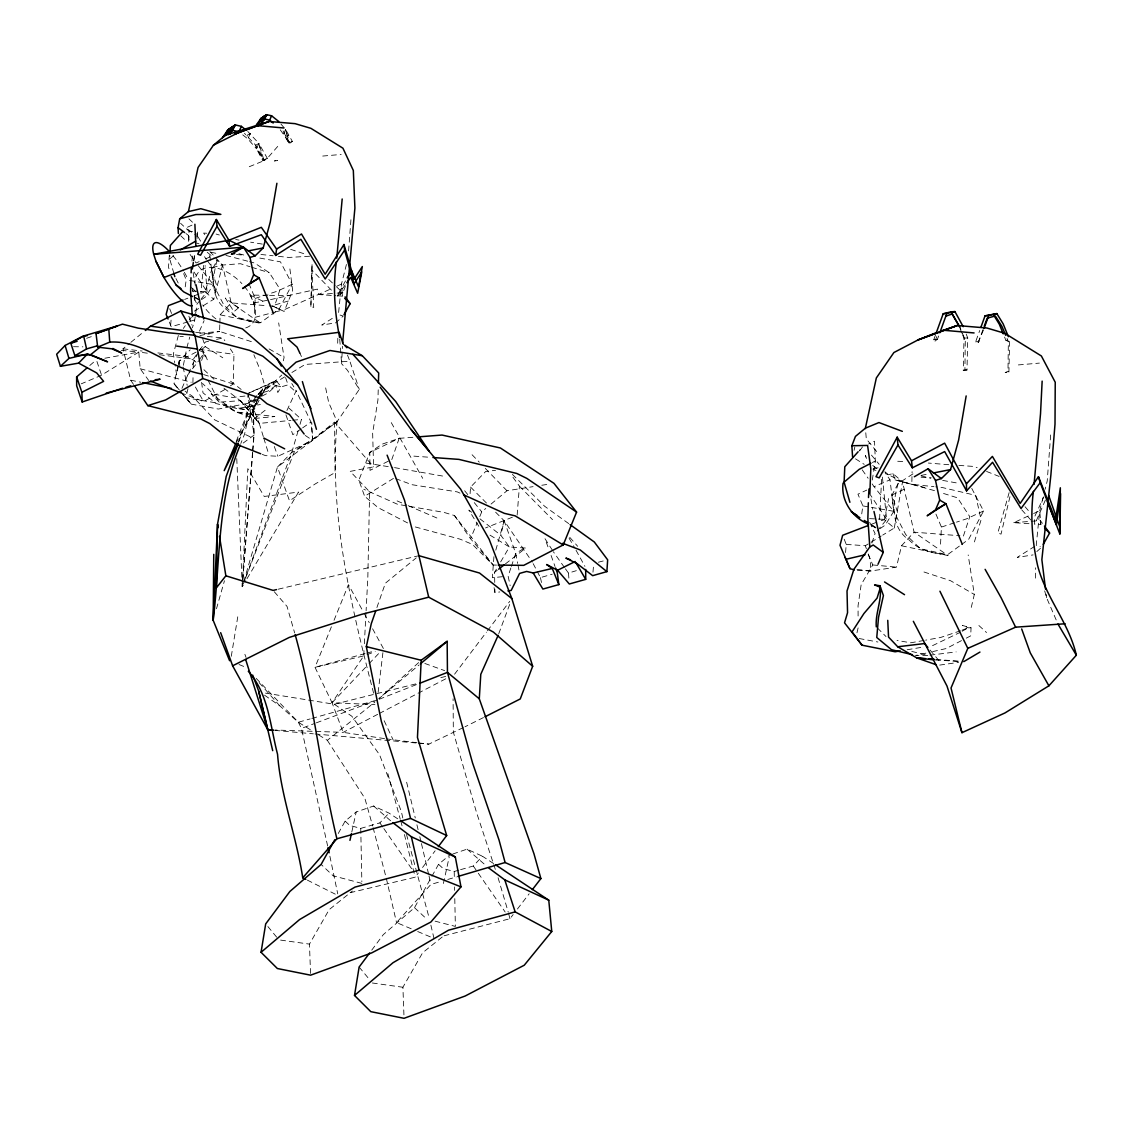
<?xml version="1.0" encoding="UTF-8"?>
<svg xmlns="http://www.w3.org/2000/svg" width="1133" height="1133" viewBox="0 0 1133 1133"><rect width="100%" height="100%" fill="white"/><g stroke="black" fill="none" stroke-linecap="round" stroke-linejoin="round"><path stroke-width="0.75" stroke-dasharray="5 3.75" d="M962.682 335.014L963.999 338.215L963.277 370.576L964.919 369.854L965.288 340.084L959.948 327.38M1004.56 337.067L1005.863 340.282L1009.645 339.886L1008.922 372.021L1007.988 371.242L1008.356 341.472L1007.053 338.413M192.922 382.685L193.092 374.272M193.233 367.531L193.403 359.119L198.388 351.995L191.095 367.559M934.47 490.631L911.81 484.329L912.093 471.668M963.277 370.576L967.001 369.995L967.724 337.861L965.132 331.459M230.41 385.829L233.228 383.96L233.95 354.36L230.296 348.879M337.691 343.242L337.818 338.172M1035.406 578.142L1035.661 567.803M310.881 306.434L312.071 263.677L310.881 306.434L313.714 307.468L311.986 270.164L332.323 291.082M378.224 389.823L377.94 399.921L372.644 432.962L373.593 466.867L350.182 471.385L369.627 491.821L367.828 577.603L366.101 610.673M219.802 324.803L219.59 331.445L253.141 342.208M219.859 323.132L220.114 314.832L231.189 302.908L267.558 305.74M325.653 387.883L328.697 402.541L337.096 421.618C328.74 514.184 351.074 605.645 373.975 694.614M971.052 627.809L968.163 627.795L962.328 625.43L971.052 627.809L970.712 635.854L963.05 639.819M173.887 273.45L169.738 258.947L169.879 255.576M242.108 583.169L242.25 586.682L277.458 467.051L337.096 421.618L359.274 389.44L347.548 370.406L341.614 363.707L342.449 346.231M881.601 479.301L879.477 521.194L884.406 519.679L894.277 528.02L882.692 535.102M254.401 313.402L255.194 298.404L248.623 282.853M384.54 738.617L343.172 732.357L332.04 702.687L363.735 655.922L364.005 650.696M364.373 643.742L366.001 612.415M940.532 544.152L941.424 527.057L935.943 514.07M188.418 241.357L189.069 231.274L180.572 223.272M348.596 250.917L351.088 217.522M470.082 493.662L470.563 487.091L485.703 471.455L495.546 470.351M1050.659 434.945L1047.218 480.987L1045.136 489.244M252.517 452.549L242.25 586.682L245.833 580.677M252.645 450.778L253.99 433.132L253.466 409.99L259.344 396.408M493.931 556.671L492.345 577.703L504.624 576.485M252.716 452.69L242.25 586.682L244.799 580.096M252.843 450.92L254.089 435.058L252.617 408.347L258.14 399.864M517.158 515.062L519.41 486.156L511.167 474.769M170.658 325.086L171.21 318.543M845.558 552.564L846.252 544.406L843.858 538.317M592.97 572.165L593.593 565.169M203.586 265.405L200.796 293.249L205.115 291.917L212.338 267.558L207.41 260.774M191.973 261.057L192.652 254.274M169.341 255.038L168.505 267.133L169.893 271.92M378.125 692.419L382.982 652.056M197.057 236.726L197.666 232.053M199.974 300.415L196.944 304.126L194.734 319.973L192.412 327.805M185.217 286.819L186.209 279.823L183.135 272.472M861.731 513.872L862.864 505.899L857.964 494.172L866.759 490.093M193.587 260.774L194.593 254.132M193.899 260.76L194.989 253.976M872.283 480.01L875.342 460.989L874.52 441.233L868.558 444.009M231.288 656.304L238.001 615.346M912.957 473.877L898.129 483.536C892.563 502.698 890.184 527.426 909.261 540.073C919.217 550.695 933.564 553.598 947.485 554.759L960.175 545.511M894.277 528.02L902.534 481.822L892.889 473.552L888.484 474.769L881.956 472.319M178.278 366.129L176.635 374.754L174.992 364.344M178.603 364.401L179.269 360.945L190.16 349.842M183.362 365.336L186.534 349.375M884.406 519.679L888.598 498.562M351.797 832.004L356.201 811.95L373.621 806.016L388.973 813.097L397.697 818.791M443.4 883.499L449.263 856.76M247.886 397.329L248.835 393.066L276.041 380.518L281.196 386.863L288.079 384.852L294.778 391.012M854.07 450.353L854.82 447.053M257.616 399.949L246.952 423.714L244.586 434.081L240.805 443.499M505.417 563.894L525.797 548.046L509.397 546.97L500.814 535.243L504.171 520.755L494.215 510.785M178.136 365.803L173.986 383.648L178.377 388.945M178.518 364.189L179.269 360.945L196.151 352.08M857.44 570.395L871.008 570.975L896.5 567.137L901.486 545.766L914.09 532.184L959.892 535.739M283.307 360.804L284.071 357.561L278.676 322.905M971.278 607.387L974.323 594.443L968.177 554.958M187.965 388.746L185.812 397.74L191.35 404.155L218.386 409.055L248.056 403.334L258.891 397.711M856.959 632.766L858.177 627.654M346.429 264.485L341.472 284.071L338.413 314.507L343.214 316.093L335.665 322.848L321.772 325.044L334.249 317.141M1043.054 497.514L1039.712 510.728L1036.228 545.398L1040.321 546.743M203.317 305.655L213.783 299.239L222.535 265.037L209.902 251.554M214.732 292.994L216.7 285.587L211.829 270.249L217.168 260.208C212.282 277.019 210.186 298.73 226.94 309.833C235.678 319.166 248.283 321.701 260.505 322.721L279.072 309.21L292.187 284.27L280.432 261.822L257.857 257.715M895.353 520.897L897.591 512.47L892.039 494.979L898.129 483.536M178.363 335.439L173.363 353.935L174.723 362.617M186.846 347.789L189.735 337.124M1009.121 492.628L997.819 532.949L1001.034 534.125L1009.97 496.665L1012.321 499.299M216.46 608.761L224.447 580.747M495.787 550.142L504.171 520.755L532.368 562.095M298.078 430.979L291.762 452.449L242.25 586.682L247.815 468.665L264.23 496.452L298.546 492.076L246.725 579.175M300.018 424.365L301.477 419.408L289.014 408.163M974.408 541.914L981.093 519.764L975.683 495.362L942.486 487.572L935.674 486.85M257.163 398.915L248.835 409.268L238.567 441.587M963.418 536.022L969.777 516.676L957.555 497.854L941.07 492.699M510.841 568.015L508.136 576.145L510.147 585.69M511.38 566.401L515.713 553.4L504.171 520.755M871.9 543.033L875.087 533.572L869.308 521.548M201.603 360.464L204.351 352.547L199.196 347.42M376.907 607.529L385.347 583.24L416.222 557.875M938.648 335.991L937.473 339.22L935.051 341.231L933.748 339.801L935.518 334.929M983.501 329.93L978.133 342.619L975.612 341.869L979.733 330.482M238.822 441.686L243.043 430.087L258.834 396.791M978.133 342.619L982.991 329.561M498.747 633.715L510.062 603.379M935.051 341.231L936.878 336.331M345.508 280.899L337.11 296.01L342.888 292.852L345.324 286.408M245.422 578.453L294.325 451.755L314.379 438.117L334.589 422.085L373.593 466.867M236.216 441.417L248.835 409.268M331.402 626.79L315.016 667.309L332.04 702.687L374.924 704.627M334.037 620.303L348.454 584.656L363.438 612.032M496.523 565.084L493.124 565.055L470.521 538.685L477.135 522.894M479.769 516.577L481.752 511.833L485.745 508.505M181.946 388.35L190.358 369.117M259.995 394.893L262.601 388.86L246.852 408.347L246.952 423.714M1045.405 500.035L1034.741 524.338L1034.273 517.469L1043.89 496.721M277.712 146.426L267.317 158.337L264.102 160.631L262.601 160.249L256.497 148.805L258.876 143.424L247.773 131.442M292.356 141.398L289.793 143.225L285.601 129.459L283.703 133.765L288.589 142.928L292.356 141.398L285.601 129.459L278.76 121.514M199.479 331.105L204.11 320.639M258.338 398.363L262.601 388.86L259.584 395.205M286.918 410.5L296.152 390.786L291.804 383.521M971.76 488.408L983.571 510.969L968.644 539.365L961.591 544.491M235.905 443.3L260.505 397.796M261.341 396.253L265.504 388.562L284.581 376.949M338.271 833.491L345.126 821.113L356.201 811.95M371.737 950.148L383.28 934.654L414.508 907.675L431.078 877.763M431.914 876.276L438.542 864.309L449.631 855.089M310.541 973.445L309.465 944.115L329.151 909.657L352.335 891.048M403.929 1014.871L402.909 987.254L422.595 952.796L444.448 935.207M494.739 582.461L494.54 572.349L497.16 567.874M500.659 561.897L509.397 546.97L488.337 534.139M868.19 554.065L872.764 564.942L861.165 584.642L858.049 605.787L858.12 619.241M259.06 398.448L265.504 388.562L260.647 371.128L253.863 354.742M199.635 359.43L204.351 352.547L199.224 350.465M199.38 350.579L205.356 342.024L208.571 341.274M859.621 450.948L862.581 446.784L859.253 450.523M183.334 328.457L185.316 325.667M189.296 320.072L191.293 317.282M337.11 296.01L345.891 284.057M350.097 892.719L415.202 877.197L418.346 873.033M422.552 867.481L435.143 850.812M454.574 674.192L486.397 632.186M487.445 630.784L509.723 601.382M444.108 935.787L509.963 918.707L513.164 914.558M517.427 909.02L529.153 893.795M187.398 375.335L191.505 370.052M192.525 368.735L198.686 360.804M258.211 397.612L265.504 388.562M200.98 299.183L207.042 291.762L205.101 265.462M877.183 531.023L886.601 519.495L882.295 475.818M411.18 928.763L396.522 922.559L430.908 884.448L441.034 881.46M345.126 821.113L349.729 825.433L360.747 828.393L379.881 822.884L388.973 813.097M460.579 869.662L473.311 866.023L482.417 856.236L494.045 863.828M332.04 702.687L367.885 664.915M369.075 663.655L379.824 652.325M246.852 408.347L255.392 399.963M260.278 395.176L281.777 375.037M248.835 393.066L270.829 383.521L275.942 385.602L277.797 392.5L281.196 386.863L275.942 385.602L268.181 392.896L260.434 396.904M418.629 662.593L378.861 698.735L419.054 664.986M1036.78 551.601L1040.462 548.301M248.056 403.334L256.908 395.629M258.168 394.525L270.829 383.521L276.041 380.518M89.79 365.506L96.376 359.784M169.738 258.947L175.034 254.458M491.056 504.072L506.975 490.759L533.091 486.638M202.467 337.988L205.229 346.599L201.192 349.927L207.353 359.968L204.351 352.547M133.538 384.427L130.677 380.192L123.001 348.808L129.559 343.412M130.862 342.336L143.976 331.572M318.642 734.906L327.338 740.331L374.853 702.092M494.54 572.349L497.26 570.239M263.309 436.573L259.259 423.402L252.857 415.485L235.933 411.945L211.163 393.647L219.221 402.173L235.933 411.945L254.543 418.488L268.068 408.007M243.156 443.06L254.089 435.058L247.83 394.638M337.096 421.618L315.569 437.409L291.762 452.449L277.458 467.051L289.496 500.786L315.555 483.734L335.056 472.574L334.589 422.085M301.208 428.855L292.81 434.704L285.502 413.531M302.596 427.892L310.98 422.043L296.152 390.786M201.617 299.565L205.852 296.662L213.358 284.581L210.044 256.908L207.466 252.617M880.086 528.601L885.241 525.075L893.781 511.309L890.014 479.797L885.085 472.758M275.942 385.602L267.884 391.069L258.451 393.887M224.773 389.568L203.614 401.578L182.611 393.491M1034.769 546.318L1017.264 557.408L1033.098 554.901M412.879 437.296L399.17 438.344L381.892 444.249L369.783 452.449L358.864 480.165L364.642 496.311L394.072 478.013M147.332 353.17L138.807 352.066L101.248 375.363L81.264 383.818M194.352 311.136L201.83 306.561M846.252 544.406L865.315 545.724L869.662 543.075M871.107 542.183L881.247 535.994M291.917 372.488L305.131 364.444L349.856 361.186L359.274 389.44M523.347 548.783L515.713 553.4L517.654 563.398M960.699 632.101L933.025 645.413L929.584 645.98M962.2 631.237L968.163 627.795L962.03 630.203M377.686 714.328L343.172 732.357L274.809 730.006M379.258 713.507L446.728 678.285M961.52 640.612L946.211 648.543L932.643 651.617M872.41 462.505L875.342 460.989M483.479 717.557L464.983 726.791M1007.988 371.242L1005.141 372.63L1008.922 372.021M418.36 743.177L428.855 744.126L463.411 727.542M904.205 489.258L892.039 494.979L893.597 511.224L905.706 534.521L920.407 548.698L947.485 554.759M191.959 225.141L185.968 227.917L195.343 234.871M292.187 284.27L277.231 291.209L267.785 294.297M983.571 510.969L966.534 518.857L956.493 522.143M284.978 309.394L332.493 288.207M336.983 286.139L341.472 284.071L342.492 296.152L337.393 295.812M1029.005 523.687L1013.766 522.667L1032.078 514.24M1033.608 513.532L1039.712 510.728L1040.873 524.494L1035.789 524.154M262.304 454.39L265.49 455.636L277.897 456.259L312.694 440.44L311.773 422.779M512.385 517.215L485.519 527.95M199.167 261.624L196.066 262.969L189.438 253.565M205.385 258.933L210.044 256.908M872.113 483.89L874.081 486.694L890.014 479.797M249.274 166.707L264.102 160.631L258.876 143.424L255.661 145.208L256.497 148.805L264.102 160.631L255.661 145.208L244.445 133.297M379.201 699.259L418.204 683.907M960.487 630.798L940.475 637.511L925.619 640.145M184.637 299.424L187.866 298.191M194.338 295.727L199.181 293.872M871.475 524.253L876.276 522.412M367.007 654.69L375.207 651.617M327.649 845.997L301.477 728.392L314.705 723.449M316.362 722.826L377.572 699.911M86.59 338.3L92.764 336.133M452.803 854.013L467.065 849.155L482.417 856.236M255.194 298.404L266.213 294.807M941.424 527.057L954.822 522.695M565.424 568.823L568.483 573.071L576.329 570.664M447.776 879.463L456.202 876.97M288.405 300.996L271.906 305.797L284.142 311.448L292.654 290.53L289.793 268.054M533.176 563.653L540.441 577.618L552.224 574.19M188.007 321.899L171.196 326.729L168.675 320.568M189.693 321.418L194.734 319.973L192.284 315.88M438.542 864.309L443.173 868.572L454.206 871.489L458.992 870.116M264.541 695.18L279.752 705.802L298.347 722.245L310.145 718.917M311.83 718.435L374.202 700.86M365.053 653.585L315.016 667.309L363.735 655.922M366.724 653.118L373.394 651.291M255.024 317.339L273.35 312.481M275.022 312.028L281.692 310.272L273.818 306.476M598.38 562.209L604.569 560.623M308.558 700.095L334.362 704.273L418.516 683.213M440.836 677.633L445.991 676.344M212.338 267.558L222.535 265.037L240.394 263.706L250.039 266.722M270.518 299.636L317.382 289.113L318.699 294.552L335.694 295.699M278.265 589.188L418.913 555.68M216.587 339.418L222.989 337.931L224.816 340.665M925.859 653.146L915.676 655.455L928.253 655.398L908.793 650.71M199.918 335.58L219.59 331.445L197.397 333.456M267.756 295.302L250.195 295.09L253.778 303.007L268.847 299.976M921.214 475.378L928.125 474.019M104.859 358.24L138.807 352.066L140.18 368.749L148.706 380.433M923.976 640.442L910.776 642.793L897.024 640.442M201.617 382.331L202.991 392.811L215.907 403.532L237.151 408.588L260.349 404.523M873.175 468.694L878.217 467.802M907.179 649.747L922.687 647.141M975.612 341.869L979.394 341.245M541.801 485.264L548.769 484.173M933.748 339.801L937.473 339.22M939.682 665.099L958.603 662.366M494.073 587.616L494.937 592.573L499.809 591.95M929.995 655.186L956.11 651.9M244.94 396.054L232.846 397.471L213.231 394.114L202.58 383.492M967.724 337.861L963.999 338.215L965.288 340.084M254.543 418.488L274.809 416.547L235.933 411.945L224.674 404.594L246.031 409.749L237.151 408.588M208.047 380.291L219.221 402.173L240.423 400.671L259.259 423.402L290.926 420.414M292.682 420.244L301.477 419.408M322.721 156.057L341.189 154.456M1018.355 364.925L1039.386 363.098M318.699 294.552L335.396 293.249M337.067 293.121L342.067 292.725L344.092 295.472M1013.766 522.667L1040.391 520.599L1042.431 523.361M309.592 256.242L288.802 257.446L274.88 255.959M269.512 295.331L290.6 295.586M73.503 346.698L82.921 346.84M897.718 461.273L904.502 461.542M206.702 233.228L203.6 233.086L205.229 235.097M179.949 336.388L183.305 336.529M935.391 660.029L958.773 661.375M192.242 291.011L198.813 291.337M200.47 291.422L207.042 291.762L194.069 272.076M869.563 518.631L886.601 519.495L868.657 492.26M236.471 254.571L244.969 255.152M964.919 369.854L967.001 369.995M921.087 477.205L931.241 477.885M948.817 464.714L928.366 463.057M958.886 465.408L974.012 466.456L977.156 467.702M413.885 456.132L431.206 457.392M269.3 305.868L274.498 306.278L280.078 289.297L269.357 272.756L254.599 263.04L249.543 261.695M935.915 659.42L960.288 661.346M274.795 730.388L313.317 733.816M315.059 733.972L416.604 743.021M189.069 231.274L192.511 231.585M872.764 564.942L896.5 567.137M207.325 336.444L222.989 337.931M121.217 350.338L138.807 352.066M892.889 473.552L895.042 479.854L911.81 484.329L933.96 486.666M260.944 254.472L273.138 255.775M857.001 569.417L871.008 570.975L870.031 559.15L866.887 550.199M386.268 738.886L416.958 742.724M418.658 742.922L428.855 744.126M123.001 348.808L142.177 351.06M157.855 352.915L185.755 356.201L194.069 360.379L197.765 363.877M159.286 354.714L193.403 359.119M195.683 332.252L211.319 334.348M280.602 940.093L309.465 944.115M372.346 982.991L402.909 987.254M262.318 244.091L250.62 242.179M199.196 349.332L233.95 354.36M366.001 463.085L392.868 467.363M394.553 467.632L445.821 476.611M265.547 693.127L306.845 699.812M215.284 402.725L185.812 397.74L180.444 391.338M189.579 280.418L213.358 284.581L198.204 265.646M862.864 505.899L869.691 507.088M871.404 507.386L893.781 511.309L874.081 486.694M235.706 239.488L239.021 240.097M942.67 480.392L959.863 483.522M859.14 638.516L877.919 642.014M130.677 380.192L140.874 382.246M220.114 314.832L261.057 323.457L231.189 302.908L222.535 265.037L216.148 259.712M901.486 545.766L948.123 555.595L914.09 532.184L902.534 481.822L888.484 474.769L884.802 471.654M210.936 252.234L217.593 253.665M260.505 322.721L236.74 317.396L223.824 304.961L213.188 284.51L211.829 270.249M920.987 475.846L930.618 478.197M895.042 479.854L924.57 487.53M435.072 921.157L455.367 926.412L454.758 897.237M238.921 253.721L245.705 255.506M140.18 368.749L191.208 382.232M361.88 883.386L333.173 875.823L321.121 864.422M225.92 255.435L247.858 261.241M902.534 481.822L911.81 484.329M415.344 526.958L460.168 539.195L472.419 544.378L493.124 565.055L454.475 515.543L443.924 512.385L397.513 504.27L363.806 489.258M216.077 234.049L219.335 235.013M251.653 267.232L269.357 272.756M196.25 242.944L198.997 243.807M872.991 469.459L875.979 470.407M203.628 374.556L233.228 383.96M923.99 571.995L950.445 580.663L974.323 594.443M290.643 249.331L306.547 254.571M424.79 663.456L444.646 670.609M395.686 478.622L411.888 484.683L457.307 491.906L460.437 493.337M986.56 471.441L999.108 476.426M239.035 664.533L245.323 667.082M417.695 931.524L433.981 938.407L430.88 925.151M397.131 500.928L406.591 504.978M408.163 505.658L438.089 518.517M1005.863 340.282L1008.356 341.472M250.152 436.786L214.675 419.847L192.553 396.338L185.047 391.14M250.195 295.09L265.943 302.681M307.355 880.129L338.101 895.58M407.583 522.936L378.11 507.641L364.642 496.311M871.56 525.67L875.908 527.964M194.196 297.37L197.199 298.956M269.087 348.922L284.071 357.561M871.532 524.961L878.797 529.479M194.309 296.874L200.201 300.528L194.522 296.86M256.171 678.37L298.347 722.245L312.835 731.295M855.486 458.823L864.21 464.36M205.229 346.599L222.79 357.773M871.56 524.806L875.908 527.61M305.202 435.426L312.694 440.44L310.98 422.043M334.362 704.273L351.867 716.268L379.513 754.663L401.323 811.398L402.796 817.984M568.695 523.602L544.633 506.253L512.045 474.033M185.911 233.511L188.517 235.437L190.061 240.012M872.764 465.479L876.701 468.411M223.952 388.194L254.67 411.69M230.523 381.155L241.173 389.455M471.654 512.272L468.864 510.091L479.896 528.063M479.981 518.843L500.814 535.243M242.731 134.855L247.844 138.934L256.497 148.805M207.212 252.248L214.873 258.636M205.115 291.917L213.783 299.239M467.065 849.155L486.312 865.867M373.621 806.016L392.868 822.714M978.884 625.515L986.531 632.54M414.508 907.675L426.617 918.962M871.447 455.112L879.18 464.303M328.768 279.483L335.184 285.558M336.473 286.776L342.888 292.852M203.926 369.712L216.233 381.382M188.956 218.839L192.483 222.238M180.855 235.862L187.072 241.839M877.509 628.079L886.006 636.548M470.563 487.091L486.737 503.293M519.41 486.156L552.522 519.636M472.079 454.744L479.301 462.193M485.321 468.411L506.975 490.759M192.582 288.292L195.797 291.847M1021.754 509.836L1032.375 521.69M259.089 682.576L279.752 705.802M569.786 537.368L577.66 546.29M280.233 129.813L289.793 143.225L283.023 130.89M274.271 591.738L287.017 606.382L294.665 632.936M1025.053 506.734L1029.656 512.102M180.572 391.593L191.35 404.155L180.501 391.338M240.423 400.671L252.857 415.485M930.051 650.03L938.775 660.412M359.133 967.044L370.137 980.328M267.898 926.567L276.693 937.189M876.659 451.543L866.306 438.924L865.385 428.175M464.643 490.745L467.858 494.696M474.274 502.613L481.752 511.833M204.464 256.695L206.433 259.415M564.404 567.406L553.371 551.757M862.213 469.869L868.147 478.282M454.475 515.543L470.521 538.685M473.311 866.023L505.176 912.023M379.881 822.884L382.869 827.189M383.86 828.634L411.732 868.884M327.338 740.331L364.84 798.255L372.658 825.971M552.437 550.298L544.973 538.657L548.839 549.278M198.02 236.854L201.447 242.589M569.049 538.133L574.346 547.281M195.386 387.047L203.614 401.578M391.267 422.623L422.708 478.353M576.031 550.27L584.925 566.33M364.274 613.562L369.259 622.683M372.587 628.773L383.407 648.543M298.347 722.245L301.477 728.392M175.941 278.534L178.858 284.312M194.125 298.262L196.944 304.126M384.144 720.715L393.151 739.934M299.99 353.397L301.463 356.555M1044.683 590.902L1046.58 597.7L1057.273 622.456M960.076 328.598L962.03 333.414M248.453 396.238L259.259 423.402M169.738 308.813L171.621 313.643M347.491 355.068L349.856 361.186M244.884 654.308L246.088 657.508M274.299 446.501L277.897 456.259M551.077 555.453L555.014 566.443M865.315 545.724L866.363 548.712M188.885 316.263L191.987 325.114M285.573 377.586L288.079 384.852M866.547 458.468L865.485 455.339L866.193 460.579M96.928 361.455L101.403 374.711M495.319 869.379L476.554 812.573L453.342 732.102L453.087 698.778M498.081 877.735L508.278 912.235M263.805 438.23L268.365 453.058M406.506 834.44L429.322 918.523M387.854 773.556L400.275 819.272M400.728 820.972L402.569 827.741M404.41 834.511L415.202 877.197M508.689 913.849L509.963 918.707M373.097 827.642L385.843 876.503M386.282 878.188L396.522 922.559M406.634 782.223L415.273 817.984M416.916 824.796L418.148 829.908M419.805 836.72L421.037 841.833M421.448 843.533L428.614 874.209M428.996 875.922L430.908 884.448M183.036 366.936L187.2 385.39M285.601 129.459L288.589 142.928M329.887 856.208L337.747 893.866M253.778 303.007L255.421 310.598M540.441 577.618L541.489 582.518M517.979 565.07L518.956 570.069M870.937 498.973L872.693 509.213M193.12 272.671L194.876 282.953M188.517 235.437L189.14 240.04M1040.391 520.599L1040.873 524.494M1046.141 594.244L1046.58 597.7M342.067 292.725L342.492 296.152M179.269 360.945L179.765 365.874M195.23 285.445L194.904 281.805A37.233 21.938 45.4 0 1 241.896 283.604M339.73 339.277L341.614 363.707M568.483 573.071L568.95 579.317M236.769 458.582L242.023 581.413M196.873 233.455L197.17 240.394M454.206 871.489L454.39 880.072M454.531 886.927L454.602 890.368M360.747 828.393L361.852 881.672M494.866 589.202L494.937 592.573M245.719 327.89A37.233 21.938 45.4 0 0 254.302 320.427C257.984 310.315 253.41 299.622 247.943 291.096A37.233 21.938 45.4 0 0 244.048 286.012M215.936 318.954A37.233 21.938 45.4 0 1 202.708 304.947M172.938 255.647A36.61 10.07 58.4 0 1 183.546 270.929M184.339 272.302A36.61 10.07 58.4 0 1 188.021 279.185M191.519 287.102A36.61 10.07 58.4 0 1 194.225 303.757M399.17 438.344L391.876 459.389L370.038 470.365L369.783 452.449L399.17 438.344M250.322 133.482L247.844 138.934L246.994 135.337L250.322 133.482M288.518 135.266L287.414 136.47L285.204 135.818L288.518 135.266M238.567 307.794L233.964 311.674L225.325 298.021L238.567 307.794M275.815 160.376L274.37 161.013L277.642 160.504L275.815 160.376M267.317 158.337L262.601 160.249L258.876 143.424L267.317 158.337M179.411 390.064L173.986 383.648L179.368 390.049"/><path stroke-width="1.5" d="M507.91 590.888L511.153 590.477L519.608 573.397L526.633 571.443L533.19 572.972L542.877 589.061L558.838 584.6L552.267 568.454L546.63 564.531L557.592 570.253L569.304 583.991L585.704 579.36L585.719 569.446M213.755 554.349L213.174 620.289L229.602 660.723M1047.359 501.65L1059.865 533.955L1060.332 487.785L1055.588 519.778L1038.451 476.71L1020.167 503.42L992.395 456.415L966.435 483.777L966.562 490.886L992.579 462.278L1021.017 508.519L1040.207 482.658L1038.451 476.71M1059.865 533.955L1060.587 493.634L1056.423 524.862L1040.207 482.658M378.408 383.081L378.691 372.969L362.305 355.734L344.545 345.126L346.925 347.746M190.995 277.741L190.585 290.926L192.284 315.88L195.301 314.153L199.068 316.943M191.137 272.798L191.293 267.855M868.331 502.783L867.85 518.546L869.79 546.97L853.914 569.248L847.017 590.973L847.555 612.712L844.538 622.838L862.029 645.187L895.112 651.772L900.282 650.909M868.487 497.529L868.983 488.989M869.847 493.648L870.81 468.85L867.595 445.453L851.86 445.736L852.582 456.967M170.035 252.206L170.347 245.464L182.625 231.684M843.079 483.125C840.686 500.644 852.498 517.88 868.657 524.154M849.892 502.301L844.099 482.12L844.793 466.754L858.134 451.77M342.619 342.733L354.898 208.033L353.326 170.446L342.931 148.196L310.867 128.312L295.09 123.653L269.073 121.472L234.743 134.062L269.073 121.472L225.467 135.252L222.507 137.66L227.804 129.927L235.352 124.956L241.386 126.358L245.224 129.417M532.354 889.646L540.88 878.585L505.106 862.51L499.03 840.006L472.518 762.863L447.45 672.379L447.153 641.32L421.193 660.256L417.454 737.427L446.685 835.531L438.287 846.648M1042.148 381.127L1040.519 413.814L1034.047 484.4M540.88 878.585L533.983 853.815L479.287 698.792L480.789 674.291L498.152 635.316M570.55 559.801L565.877 558.087L577.079 563.639L592.658 575.663L606.877 571.627L607.656 559.829L594.301 541.999L570.111 524.621M876.291 626.875C875.115 612.868 882.451 599.555 879.93 585.747L874.591 584.925L880.44 587.291L877.069 598.139L863.941 613.505L852.044 631.888L862.029 645.187M336.444 261.61C332.635 286.975 334.787 312.566 339.603 337.535M336.756 258.197L342.18 198.983M1033.409 491.34C1030.237 516.025 1032.191 541.177 1037.587 565.409C1045.717 597.573 1068.929 622.753 1076.35 655.214L1048.903 685.819L1005.028 712.912L961.959 732.683L946.976 686.003L913.34 621.309M260.519 125.14L263.734 120.041L264.173 116.133L266.779 114.688L271.608 115.807L278.76 121.514M276.579 249.048L301.505 233.993L325.157 274.243L343.965 244.516L344.616 250.195L325.185 278.987L300.868 239.304L275.73 255.435L276.579 249.048L261.326 227.322L228.923 240.224L153.706 254.288L155.986 261.326L163.973 277.486A36.61 10.07 58.4 0 0 192.327 305.683M192.341 269.059L193.346 262.431M400.6 820.689L455.324 857.044L460.975 886.87L430.823 922.078L371.723 952.881L310.612 975.173L277.358 968.517L261.057 952.301L265.688 923.905L289.85 891.501L321.121 864.422L334.83 839.68M495.489 864.776L548.769 900.183L551.757 931.496L524.253 965.217L465.167 996.02L404.056 1018.312L370.788 1011.656L354.502 995.44L359.133 967.044L369.627 952.966M276.905 183.277L270.277 222.04L263.21 247.943L255.166 255.831L249.996 257.446L243.482 247.206L228.923 240.224L216.346 219.476L197.723 254.174L200.541 255.222L217.026 226.317L216.346 219.476M966.166 395.927L958.617 440.071L950.573 469.572L941.396 478.565L935.518 480.406L928.097 468.75L914.317 476.752M178.363 233.483L178.065 227.705L179.694 218.811L188.418 211.602L200.796 208.699L220.864 214.378L195.867 214.534L179.694 218.811M446.685 835.531L410.543 818.408L404.722 794.134L381.325 721.31L366.327 646.646L371.27 623.731L375.774 610.772M188.418 211.602L198.048 167.486L213.457 145.18L225.467 135.252L231.061 128.114L235.352 124.956L229.872 134.303M349.955 840.36L351.428 833.676M851.86 445.736L855.443 436.403L865.385 428.175L876.347 377.94L893.895 352.533L918.141 339.872L935.759 332.861M238.001 443.201L224.192 470.648L235.905 443.3M936.099 333.3L943.18 313.784L951.069 311.816L954.921 311.575L963.192 326.672M939.824 332.762L946.862 313.345L954.921 311.575M980.923 327.225L985.044 315.838L996.842 313.6L1003.172 323.896L1008.356 336.685M984.081 328.315L988.783 315.371L996.842 313.6M238.227 443.357L226.189 476.497L217.536 524.211L213.174 620.289C220.397 561.656 216.899 500.489 240.168 445.057M984.209 326.29L987.254 318.132L995.298 315.98L1001.827 326.177L1005.75 335.354M349.573 275.149L351.4 270.32L358.538 286.89L362.333 266.552L354.048 279.171L343.965 244.516M380.178 387.174L410.897 429.294L460.579 489.074L489.144 539.266L511.847 598.578L532.666 666.261L520.259 698.948L485.023 716.778M228.469 134.685L231.061 128.114L227.804 129.927L225.467 135.252M260.321 124.885L263.352 117.209L266.779 114.688L263.734 120.041L260.746 118.668L256.511 124.842L258.65 125.89M498.223 565.098L523.743 565.353L563.214 544.945L576.584 512.102L553.98 483.352L500.389 447.974L442.026 435.058L418.02 436.899M273.52 313.614L259.131 277.897L242.66 288.518L250.039 283.321L253.665 274.738L249.996 257.446M962.314 544.392L945.928 503.703L927.162 515.798L935.561 509.864L939.696 500.106L935.518 480.406M1065.147 623.773L1015.607 627.172L967.809 648.373L951.026 687.986L961.959 732.683M256.511 124.842L258.876 122.93L260.746 118.668L264.173 116.133L264.853 119.007L269.626 120.169L273.195 123.015M877.976 564.305L883.244 552.38L873.996 511.479M241.386 126.358L238.907 131.81L232.945 130.352L232.095 126.754M269.626 120.169L271.608 115.807M897.194 437.168L875.979 476.696L879.194 477.871L897.959 444.957L897.194 437.168L911.513 460.791L912.334 467.816L944.667 451.585L966.562 490.886M347.194 277.868L351.4 270.32M343.979 314.705L350.139 303.672L345.098 296.832M1043.266 544.378L1049.583 533.077L1044.47 526.137M263.734 120.041L266.779 114.688L260.746 118.668L263.352 117.209L258.876 122.93M346.854 282.726L350.763 277.415L357.646 293.263L361.767 271.892L354.048 283.901L344.616 250.195M219.476 536.249L225.864 575.805L216.346 587.871L217.536 524.211L218.088 527.652M305.811 879.364L302.738 877.82L336.883 838.788L410.543 818.408M87.34 335.623L82.412 336.444L65.105 345.48L56.65 354.247L60.431 366.327L78.644 363.112L87.567 353.907L107.564 361.809L90.668 354.671L74.905 355.734L70.827 343.299L83.658 335.991L117.053 326.077L96.036 333.612L97.693 347.151L111.785 348.808L121.755 353.029L112.847 348.468M226.954 242.108L228.923 240.224L229.645 246.399L261.326 234.729L275.73 255.435M60.431 366.327L68.943 358.41L87.567 353.907M285.686 371.525L296.095 362.135L329.972 350.479L362.305 355.734M122.576 388.222L82.171 402.003L76.662 385.772L76.633 376.921L87.17 367.786M180.345 249.954L195.754 241.131M261.057 952.301L299.579 919.571L355.026 887.082L419.068 870.229L460.975 886.87M844.099 482.12L859.211 469.317L870.937 463.255M354.502 995.44L393.024 962.71L448.47 930.221L515.161 911.895L551.757 931.496M420.4 663.853L447.153 641.32M145.293 330.496L150.533 326.177L180.77 311.037L242.405 328.853L276.99 358.864L297.582 384.894L311.037 408.659M90.668 354.671L99.973 347.151M498.619 569.177L504.058 564.956M227.804 129.927L235.352 124.956L231.543 131.655L231.061 128.114M250.039 283.321L259.131 277.897L253.665 274.738M935.561 509.864L945.928 503.703L939.696 500.106M963.772 661.63L979.96 652.07M74.905 355.734L86.561 348.907L97.622 345.735M304.154 434.024L289.425 414.395L267.006 403.759L260.533 398.292L202.75 378.521L165.588 399.977L147.814 405.628L134.487 385.843M869.79 546.97L873.217 545.001L883.244 552.38M911.513 460.791L944.653 443.159L966.435 483.777M273.053 730.233L267.799 729.765L232.633 665.807L289.312 637.412L361.696 614.327L428.699 597.19L493.365 632.058L532.666 666.261M213.457 145.18L242.944 130.38M82.171 402.003L81.888 392.273L103.627 381.354L96.702 372.941L78.644 363.112M557.592 570.253L575.224 561.501M97.693 347.151L109.745 342.109C144.231 340.027 169.157 368.48 201.986 374.032M865.385 428.175L878.939 422.552L902.335 431.347M96.036 333.612L122.449 324.151L138.184 328.131L169.015 332.833L195.131 335.297M419.819 683.27L447.45 672.379L479.287 698.792M940.716 331.162L957.243 325.525L918.141 339.872L957.243 325.525L986.885 328.018L1004.844 333.329L1041.369 355.974L1055.234 382.246L1055.007 424.124L1050.9 474.798L1041.864 559.631L1045.504 589.047M183.022 300.047L168.463 305.613L166.14 314.408L168.038 319.024M868.275 525.471L842.655 535.272L840.006 545.285L849.991 568.639L854.31 569.899M945.758 316.192L952.088 314.011L959.948 327.38M70.827 343.299L77.129 341.288M125.848 387.245L130.748 385.786M457.888 876.475L505.106 862.51M106.261 393.08L160.107 379.201L155.221 379.725M276.551 589.585L273.11 590.406L225.864 575.805M533.19 572.972L552.267 568.454M845.756 559.32L864.975 554.816M234.729 253.565L231.387 254.231L243.482 247.206L255.166 255.831M248.141 250.917L263.21 247.943M933.309 472.985L950.573 469.572M985.044 315.838L988.783 315.371M887.748 620.332L888.555 637.072L897.718 646.773L924.613 643.544L927.87 647.439M943.18 313.784L946.862 313.345M245.677 659.548L267.799 729.765L273.053 729.935M432.948 457.505L458.936 459.389L516.804 473.467L526.774 478.367L576.584 512.102M925.463 658.599L916.753 657.905L897.718 646.773M928.947 658.868L934.173 659.279M256.752 125.593L283.859 127.987M943.208 330.227L974.083 332.946M933.691 659.831L916.753 657.905L936.325 664.774M150.533 326.177L193.941 332.011M176.592 346.075L197.454 349.077M142.574 382.586L171.451 388.407M912.447 654.69L891.473 649.691L876.758 637.482L878.542 617.301L883.414 595.547L879.93 585.747M366.327 646.646L421.193 660.256M147.814 405.628L200.768 418.955L209.817 423.6L235.182 443.782L260.703 453.766M180.77 311.037L195.088 335.963L249.458 350.338L262.856 356.215L297.582 384.894M387.104 455.154L404.495 500.177L418.913 555.68L479.528 573.029L511.847 598.578M562.704 543.302L580.209 549.93L606.877 571.627M150.321 381.056L180.997 392.868M463.567 494.767L504.327 513.334L515.203 515.869L563.214 544.945M392.868 822.714L411.35 836.735L455.324 857.044M488.875 868.09L504.794 879.874L548.769 900.183M263.862 438.074L284.68 448.838M192.681 296.577L183.659 291.847L176.054 284.935L171.267 276.721M859.89 517.739L851.294 511.719L857.086 515.458M864.252 520.444L867.17 522.256M884.533 581.951L904.531 594.683M928.097 468.75L941.396 478.565M178.065 227.705L184.594 232.534M176.054 284.935L181.039 288.632M1044.598 528.162L1049.583 533.077M344.673 298.305L350.139 303.672M352.873 354.303L395.672 401.464L429.365 451.458L410.897 429.294M248.311 671.288C268.762 694.118 270.136 725.97 277.543 754.252C280.8 796.315 296.407 836.211 302.738 877.82M897.959 444.957L912.334 467.816M217.026 226.317L229.645 246.399M993.853 315.356L999.32 324.236L1003.243 333.853M951.975 313.303L958.759 325.383M276.99 358.864L281.352 366.115M1057.939 624L1076.35 655.214M576.088 562.988L585.704 579.36M1048.903 685.819L1030.265 652.835L1021.683 628.971M985.115 569.332L1001.147 597.785L1015.607 627.172M939.923 591.228L967.809 648.373M155.986 261.326L163.973 277.486L243.482 247.206L153.706 254.288A36.61 10.07 58.4 0 1 169.667 251.866M299.99 353.397L297.058 347.095L287.655 338.795L339.192 332.309L343.327 344.347M845.147 557.45L849.991 568.639M252.687 675.098L258.678 691.088L272.699 750.655M220.666 632.681L232.633 665.807M555.581 568.015L557.28 572.717L558.838 584.6M1048.606 495.319L1059.78 526.887M76.633 376.921L81.888 392.273M504.794 879.874L515.161 911.895M65.105 345.48L68.943 358.41M302.384 381.594L316.447 429.294M295.147 634.593C313.813 701.511 320.625 771.205 336.883 838.788M173.887 273.45L174.822 276.664M418.913 555.68L428.699 597.19M258.678 691.088L267.799 729.765M411.35 836.735L419.068 870.229M195.981 284.723L203.728 318.94M83.658 335.991L86.561 348.907M328.018 847.711L329.137 852.809M195.088 335.963L202.75 378.521M108.825 329.505L109.745 342.109M194.89 224.249L195.839 245.833"/></g></svg>
